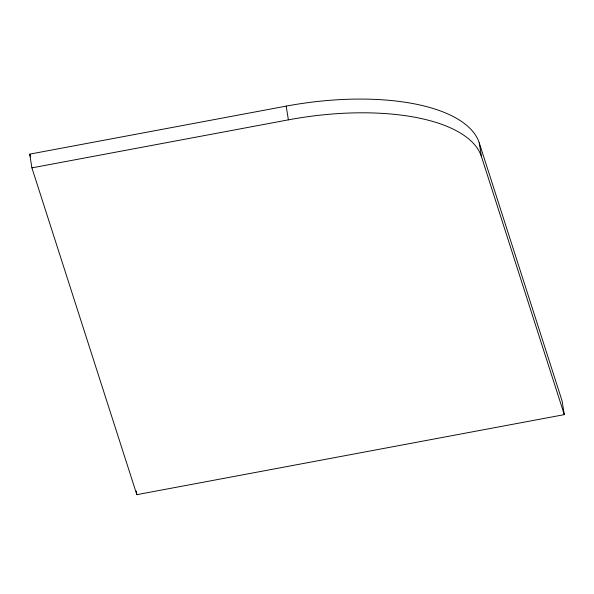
<?xml version="1.0" encoding="UTF-8"?>
<svg xmlns="http://www.w3.org/2000/svg" width="594" height="594" viewBox="0 0 594 594"><rect width="100%" height="100%" fill="white"/><g stroke="black" fill="none" stroke-linecap="round" stroke-linejoin="round"><path stroke-width="0.89" d="M29.7 154.143L286.182 106.126A174.242 71.57 -9.1 0 1 479.261 142.916L562.095 400.913L564.3 414.634L136.828 494.661L31.905 167.864L29.7 154.143L30.554 156.794M31.905 167.864L288.387 119.854A174.242 71.57 -9.1 0 1 481.467 156.638L564.3 414.634M479.261 142.916L481.467 156.638M286.182 106.126L288.387 119.854M136.241 491L136.828 494.661"/></g></svg>
